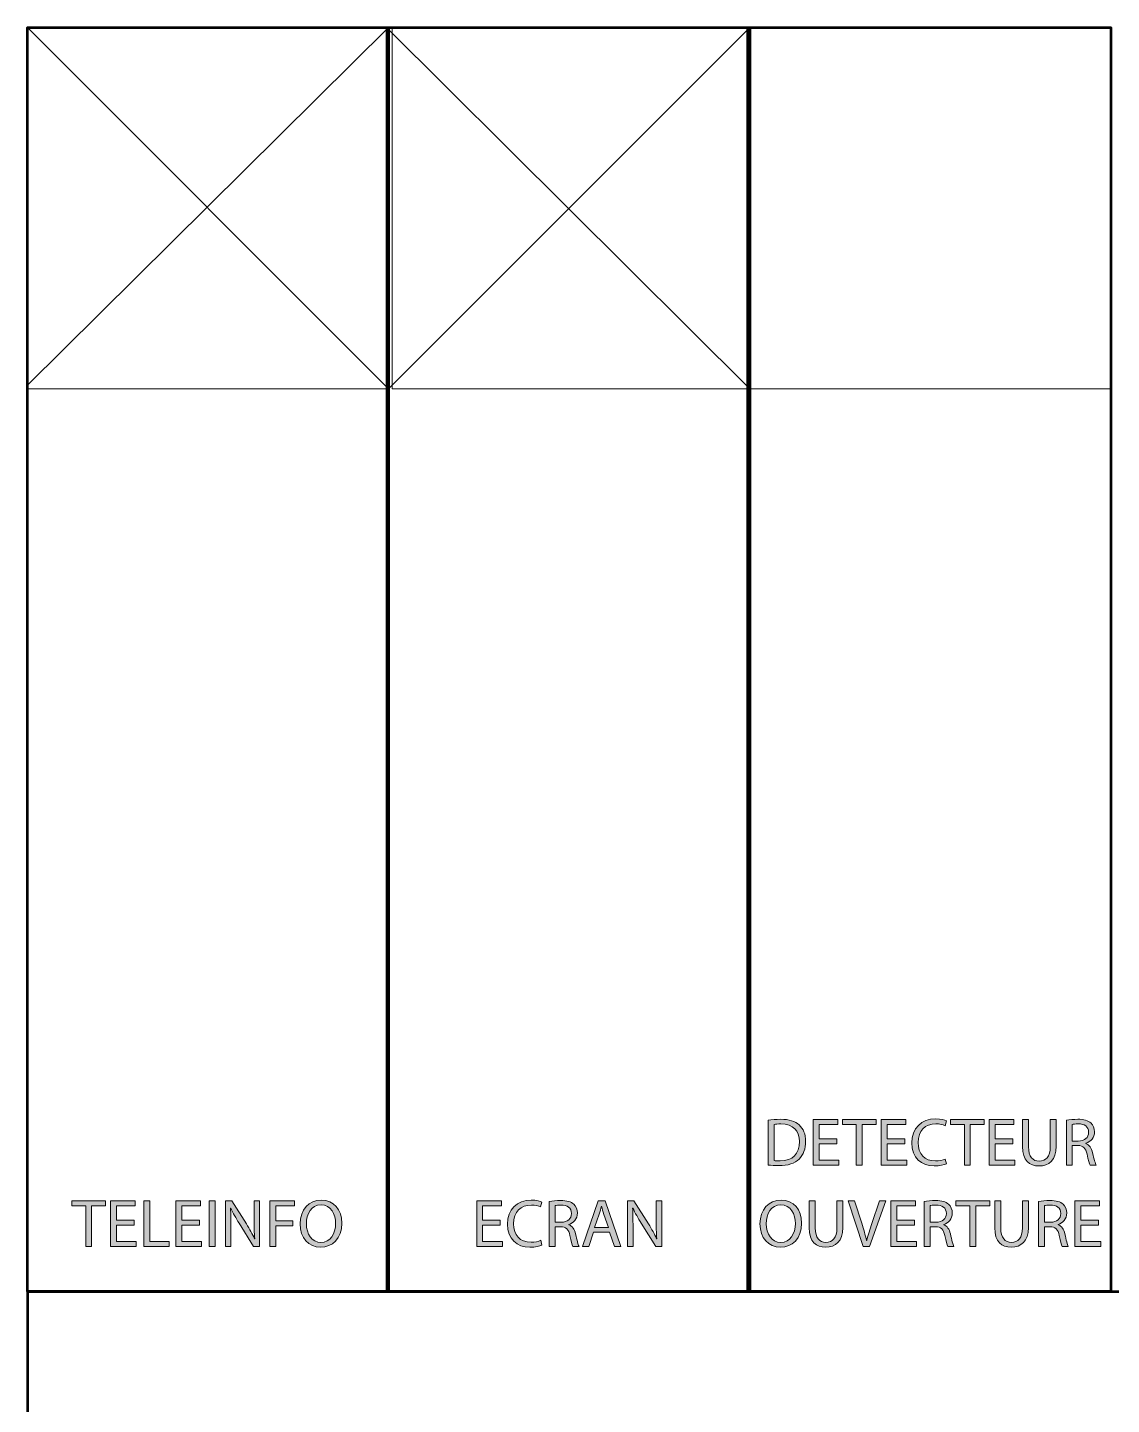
# Model space of a CAD drawing. Header units: inches. Extents: x 1 to 361, y -269 to -1.
# Drawn here: x 116 to 164, y -202 to -141 of the extents above; entities that cross this region are included whole.
import ezdxf

# ---------------------------------------------------------------- set-up
doc = ezdxf.new("R2010")
doc.units = ezdxf.units.IN
doc.header["$MEASUREMENT"] = 0
doc.linetypes.add('AI-Linetype-6', pattern=[8.427201, 4.213601, -4.213601])
doc.linetypes.add('AI-Linetype-7', pattern=[8.519487, 4.259743, -4.259743])
doc.layers.add('Layer 1', color=7, linetype='Continuous')

# ---------------------------------------------------------------- blocks, each defined once
blk = doc.blocks.new('block 19')
at = {"layer": 'Layer 1', "color": 7, "lineweight": 9}
blk.add_lwpolyline([(116, -143.116), (116, -140.999), (118.117, -140.999)], dxfattribs=at)
at = {"layer": 'Layer 1', "color": 7, "linetype": 'AI-Linetype-7', "lineweight": 9}
blk.add_lwpolyline([(122.377, -140.999), (341.753, -140.999)], dxfattribs=at)
at = {"layer": 'Layer 1', "color": 7, "linetype": 'AI-Linetype-6', "lineweight": 9}
blk.add_lwpolyline([(116, -252.67), (116, -145.223)], dxfattribs=at)
blk = doc.blocks.new('block 18')
at = {"layer": 'Layer 1'}
blk.add_blockref('block 19', (0, 0), dxfattribs=at)
blk = doc.blocks.new('block 21')
at = {"layer": 'Layer 1'}
h = blk.add_hatch(color=7, dxfattribs=at)
h.dxf.hatch_style = 2
edge = h.paths.add_edge_path()
edge.add_spline(control_points=[(148.814, -189.41), (148.973, -189.383), (149.162, -189.365), (149.369, -189.365), (149.743, -189.365), (150.01, -189.455), (150.187, -189.617), (150.37, -189.782), (150.475, -190.016), (150.475, -190.343), (150.475, -190.672), (150.37, -190.943), (150.184, -191.129), (149.992, -191.317), (149.68, -191.419), (149.288, -191.419), (149.099, -191.419), (148.946, -191.41), (148.814, -191.395), (148.814, -191.395), (148.814, -189.41), (148.814, -189.41)], knot_values=[0, 0, 0, 0, 1, 1, 1, 2, 2, 2, 3, 3, 3, 4, 4, 4, 5, 5, 5, 6, 6, 6, 7, 7, 7, 7], degree=3, periodic=1)
edge = h.paths.add_edge_path()
edge.add_spline(control_points=[(149.075, -191.197), (149.141, -191.206), (149.237, -191.209), (149.339, -191.209), (149.899, -191.209), (150.199, -190.898), (150.199, -190.352), (150.202, -189.875), (149.932, -189.572), (149.381, -189.572), (149.246, -189.572), (149.144, -189.584), (149.075, -189.599), (149.075, -189.599), (149.075, -191.197), (149.075, -191.197)], knot_values=[0, 0, 0, 0, 1, 1, 1, 2, 2, 2, 3, 3, 3, 4, 4, 4, 5, 5, 5, 5], degree=3, periodic=1)
h = blk.add_hatch(color=7, dxfattribs=at)
h.dxf.hatch_style = 2
h.paths.add_polyline_path([(151.854, -190.454), (151.072, -190.454), (151.072, -191.182), (151.947, -191.182), (151.947, -191.401), (150.808, -191.401), (150.808, -189.381), (151.902, -189.381), (151.902, -189.599), (151.072, -189.599), (151.072, -190.238), (151.854, -190.238)])
h = blk.add_hatch(color=7, dxfattribs=at)
h.dxf.hatch_style = 2
h.paths.add_polyline_path([(152.718, -189.602), (152.103, -189.602), (152.103, -189.381), (153.599, -189.381), (153.599, -189.602), (152.982, -189.602), (152.982, -191.401), (152.718, -191.401)])
h = blk.add_hatch(color=7, dxfattribs=at)
h.dxf.hatch_style = 2
h.paths.add_polyline_path([(154.868, -190.454), (154.085, -190.454), (154.085, -191.182), (154.961, -191.182), (154.961, -191.401), (153.821, -191.401), (153.821, -189.381), (154.916, -189.381), (154.916, -189.599), (154.085, -189.599), (154.085, -190.238), (154.868, -190.238)])
h = blk.add_hatch(color=7, dxfattribs=at)
h.dxf.hatch_style = 2
edge = h.paths.add_edge_path()
edge.add_spline(control_points=[(156.709, -191.338), (156.616, -191.386), (156.421, -191.434), (156.175, -191.434), (155.605, -191.434), (155.18, -191.074), (155.18, -190.409), (155.18, -189.773), (155.609, -189.347), (156.235, -189.347), (156.484, -189.347), (156.646, -189.401), (156.715, -189.437), (156.715, -189.437), (156.649, -189.65), (156.649, -189.65), (156.553, -189.602), (156.412, -189.566), (156.244, -189.566), (155.771, -189.566), (155.456, -189.869), (155.456, -190.4), (155.456, -190.898), (155.741, -191.212), (156.229, -191.212), (156.391, -191.212), (156.553, -191.18), (156.658, -191.129), (156.658, -191.129), (156.709, -191.338), (156.709, -191.338)], knot_values=[0, 0, 0, 0, 1, 1, 1, 2, 2, 2, 3, 3, 3, 4, 4, 4, 5, 5, 5, 6, 6, 6, 7, 7, 7, 8, 8, 8, 9, 9, 9, 10, 10, 10, 10], degree=3, periodic=1)
h = blk.add_hatch(color=7, dxfattribs=at)
h.dxf.hatch_style = 2
h.paths.add_polyline_path([(157.507, -189.602), (156.892, -189.602), (156.892, -189.381), (158.388, -189.381), (158.388, -189.602), (157.771, -189.602), (157.771, -191.401), (157.507, -191.401)])
h = blk.add_hatch(color=7, dxfattribs=at)
h.dxf.hatch_style = 2
h.paths.add_polyline_path([(159.657, -190.454), (158.874, -190.454), (158.874, -191.182), (159.75, -191.182), (159.75, -191.401), (158.61, -191.401), (158.61, -189.381), (159.705, -189.381), (159.705, -189.599), (158.874, -189.599), (158.874, -190.238), (159.657, -190.238)])
h = blk.add_hatch(color=7, dxfattribs=at)
h.dxf.hatch_style = 2
edge = h.paths.add_edge_path()
edge.add_spline(control_points=[(160.349, -189.381), (160.349, -189.381), (160.349, -190.58), (160.349, -190.58), (160.349, -191.029), (160.551, -191.222), (160.82, -191.222), (161.117, -191.222), (161.312, -191.023), (161.312, -190.58), (161.312, -190.58), (161.312, -189.381), (161.312, -189.381), (161.312, -189.381), (161.576, -189.381), (161.576, -189.381), (161.576, -189.381), (161.576, -190.561), (161.576, -190.561), (161.576, -191.182), (161.249, -191.434), (160.811, -191.434), (160.398, -191.434), (160.085, -191.2), (160.085, -190.57), (160.085, -190.57), (160.085, -189.381), (160.085, -189.381), (160.085, -189.381), (160.349, -189.381), (160.349, -189.381)], knot_values=[0, 0, 0, 0, 1, 1, 1, 2, 2, 2, 3, 3, 3, 4, 4, 4, 5, 5, 5, 6, 6, 6, 7, 7, 7, 8, 8, 8, 9, 9, 9, 10, 10, 10, 10], degree=3, periodic=1)
h = blk.add_hatch(color=7, dxfattribs=at)
h.dxf.hatch_style = 2
edge = h.paths.add_edge_path()
edge.add_spline(control_points=[(162.029, -189.407), (162.161, -189.383), (162.353, -189.365), (162.529, -189.365), (162.808, -189.365), (162.991, -189.419), (163.114, -189.53), (163.213, -189.62), (163.273, -189.758), (163.273, -189.917), (163.273, -190.181), (163.105, -190.358), (162.895, -190.43), (162.895, -190.43), (162.895, -190.439), (162.895, -190.439), (163.048, -190.493), (163.141, -190.637), (163.189, -190.847), (163.255, -191.129), (163.303, -191.323), (163.345, -191.401), (163.345, -191.401), (163.075, -191.401), (163.075, -191.401), (163.042, -191.341), (162.997, -191.171), (162.944, -190.918), (162.884, -190.64), (162.773, -190.535), (162.536, -190.526), (162.536, -190.526), (162.29, -190.526), (162.29, -190.526), (162.29, -190.526), (162.29, -191.401), (162.29, -191.401), (162.29, -191.401), (162.029, -191.401), (162.029, -191.401), (162.029, -191.401), (162.029, -189.407), (162.029, -189.407)], knot_values=[0, 0, 0, 0, 1, 1, 1, 2, 2, 2, 3, 3, 3, 4, 4, 4, 5, 5, 5, 6, 6, 6, 7, 7, 7, 8, 8, 8, 9, 9, 9, 10, 10, 10, 11, 11, 11, 12, 12, 12, 13, 13, 13, 14, 14, 14, 14], degree=3, periodic=1)
edge = h.paths.add_edge_path()
edge.add_spline(control_points=[(162.29, -190.328), (162.29, -190.328), (162.556, -190.328), (162.556, -190.328), (162.835, -190.328), (163.012, -190.175), (163.012, -189.944), (163.012, -189.683), (162.824, -189.569), (162.547, -189.569), (162.422, -189.569), (162.334, -189.578), (162.29, -189.59), (162.29, -189.59), (162.29, -190.328), (162.29, -190.328)], knot_values=[0, 0, 0, 0, 1, 1, 1, 2, 2, 2, 3, 3, 3, 4, 4, 4, 5, 5, 5, 5], degree=3, periodic=1)
h = blk.add_hatch(color=7, dxfattribs=at)
h.dxf.hatch_style = 2
edge = h.paths.add_edge_path()
edge.add_spline(control_points=[(150.298, -193.968), (150.298, -194.661), (149.875, -195.033), (149.36, -195.033), (148.823, -195.033), (148.451, -194.616), (148.451, -194.004), (148.451, -193.362), (148.847, -192.943), (149.386, -192.943), (149.941, -192.943), (150.298, -193.366), (150.298, -193.968)], knot_values=[0, 0, 0, 0, 1, 1, 1, 2, 2, 2, 3, 3, 3, 4, 4, 4, 4], degree=3, periodic=1)
edge = h.paths.add_edge_path()
edge.add_spline(control_points=[(148.727, -193.998), (148.727, -194.433), (148.961, -194.82), (149.375, -194.82), (149.788, -194.82), (150.022, -194.439), (150.022, -193.98), (150.022, -193.575), (149.812, -193.156), (149.377, -193.156), (148.943, -193.156), (148.727, -193.557), (148.727, -193.998)], knot_values=[0, 0, 0, 0, 1, 1, 1, 2, 2, 2, 3, 3, 3, 4, 4, 4, 4], degree=3, periodic=1)
h = blk.add_hatch(color=7, dxfattribs=at)
h.dxf.hatch_style = 2
edge = h.paths.add_edge_path()
edge.add_spline(control_points=[(150.898, -192.979), (150.898, -192.979), (150.898, -194.178), (150.898, -194.178), (150.898, -194.628), (151.099, -194.82), (151.369, -194.82), (151.665, -194.82), (151.86, -194.622), (151.86, -194.178), (151.86, -194.178), (151.86, -192.979), (151.86, -192.979), (151.86, -192.979), (152.124, -192.979), (152.124, -192.979), (152.124, -192.979), (152.124, -194.16), (152.124, -194.16), (152.124, -194.781), (151.797, -195.033), (151.36, -195.033), (150.946, -195.033), (150.634, -194.799), (150.634, -194.169), (150.634, -194.169), (150.634, -192.979), (150.634, -192.979), (150.634, -192.979), (150.898, -192.979), (150.898, -192.979)], knot_values=[0, 0, 0, 0, 1, 1, 1, 2, 2, 2, 3, 3, 3, 4, 4, 4, 5, 5, 5, 6, 6, 6, 7, 7, 7, 8, 8, 8, 9, 9, 9, 10, 10, 10, 10], degree=3, periodic=1)
h = blk.add_hatch(color=7, dxfattribs=at)
h.dxf.hatch_style = 2
edge = h.paths.add_edge_path()
edge.add_spline(control_points=[(153.021, -194.999), (153.021, -194.999), (152.358, -192.979), (152.358, -192.979), (152.358, -192.979), (152.643, -192.979), (152.643, -192.979), (152.643, -192.979), (152.958, -193.974), (152.958, -193.974), (153.042, -194.247), (153.117, -194.493), (153.174, -194.73), (153.174, -194.73), (153.18, -194.73), (153.18, -194.73), (153.237, -194.496), (153.318, -194.241), (153.411, -193.977), (153.411, -193.977), (153.752, -192.979), (153.752, -192.979), (153.752, -192.979), (154.031, -192.979), (154.031, -192.979), (154.031, -192.979), (153.309, -194.999), (153.309, -194.999), (153.309, -194.999), (153.021, -194.999), (153.021, -194.999)], knot_values=[0, 0, 0, 0, 1, 1, 1, 2, 2, 2, 3, 3, 3, 4, 4, 4, 5, 5, 5, 6, 6, 6, 7, 7, 7, 8, 8, 8, 9, 9, 9, 10, 10, 10, 10], degree=3, periodic=1)
h = blk.add_hatch(color=7, dxfattribs=at)
h.dxf.hatch_style = 2
h.paths.add_polyline_path([(155.294, -194.052), (154.511, -194.052), (154.511, -194.781), (155.387, -194.781), (155.387, -194.999), (154.247, -194.999), (154.247, -192.979), (155.342, -192.979), (155.342, -193.198), (154.511, -193.198), (154.511, -193.836), (155.294, -193.836)])
h = blk.add_hatch(color=7, dxfattribs=at)
h.dxf.hatch_style = 2
edge = h.paths.add_edge_path()
edge.add_spline(control_points=[(155.726, -193.006), (155.858, -192.982), (156.05, -192.964), (156.226, -192.964), (156.505, -192.964), (156.688, -193.018), (156.811, -193.129), (156.91, -193.219), (156.97, -193.357), (156.97, -193.515), (156.97, -193.779), (156.802, -193.956), (156.592, -194.028), (156.592, -194.028), (156.592, -194.037), (156.592, -194.037), (156.745, -194.091), (156.838, -194.235), (156.886, -194.445), (156.952, -194.727), (157, -194.922), (157.042, -194.999), (157.042, -194.999), (156.772, -194.999), (156.772, -194.999), (156.739, -194.94), (156.694, -194.769), (156.64, -194.517), (156.58, -194.238), (156.47, -194.133), (156.232, -194.124), (156.232, -194.124), (155.987, -194.124), (155.987, -194.124), (155.987, -194.124), (155.987, -194.999), (155.987, -194.999), (155.987, -194.999), (155.726, -194.999), (155.726, -194.999), (155.726, -194.999), (155.726, -193.006), (155.726, -193.006)], knot_values=[0, 0, 0, 0, 1, 1, 1, 2, 2, 2, 3, 3, 3, 4, 4, 4, 5, 5, 5, 6, 6, 6, 7, 7, 7, 8, 8, 8, 9, 9, 9, 10, 10, 10, 11, 11, 11, 12, 12, 12, 13, 13, 13, 14, 14, 14, 14], degree=3, periodic=1)
edge = h.paths.add_edge_path()
edge.add_spline(control_points=[(155.987, -193.926), (155.987, -193.926), (156.253, -193.926), (156.253, -193.926), (156.532, -193.926), (156.709, -193.773), (156.709, -193.543), (156.709, -193.282), (156.521, -193.168), (156.244, -193.168), (156.118, -193.168), (156.031, -193.177), (155.987, -193.189), (155.987, -193.189), (155.987, -193.926), (155.987, -193.926)], knot_values=[0, 0, 0, 0, 1, 1, 1, 2, 2, 2, 3, 3, 3, 4, 4, 4, 5, 5, 5, 5], degree=3, periodic=1)
h = blk.add_hatch(color=7, dxfattribs=at)
h.dxf.hatch_style = 2
h.paths.add_polyline_path([(157.75, -193.2), (157.135, -193.2), (157.135, -192.979), (158.631, -192.979), (158.631, -193.2), (158.014, -193.2), (158.014, -194.999), (157.75, -194.999)])
h = blk.add_hatch(color=7, dxfattribs=at)
h.dxf.hatch_style = 2
edge = h.paths.add_edge_path()
edge.add_spline(control_points=[(159.117, -192.979), (159.117, -192.979), (159.117, -194.178), (159.117, -194.178), (159.117, -194.628), (159.318, -194.82), (159.588, -194.82), (159.884, -194.82), (160.079, -194.622), (160.079, -194.178), (160.079, -194.178), (160.079, -192.979), (160.079, -192.979), (160.079, -192.979), (160.343, -192.979), (160.343, -192.979), (160.343, -192.979), (160.343, -194.16), (160.343, -194.16), (160.343, -194.781), (160.017, -195.033), (159.579, -195.033), (159.165, -195.033), (158.853, -194.799), (158.853, -194.169), (158.853, -194.169), (158.853, -192.979), (158.853, -192.979), (158.853, -192.979), (159.117, -192.979), (159.117, -192.979)], knot_values=[0, 0, 0, 0, 1, 1, 1, 2, 2, 2, 3, 3, 3, 4, 4, 4, 5, 5, 5, 6, 6, 6, 7, 7, 7, 8, 8, 8, 9, 9, 9, 10, 10, 10, 10], degree=3, periodic=1)
h = blk.add_hatch(color=7, dxfattribs=at)
h.dxf.hatch_style = 2
edge = h.paths.add_edge_path()
edge.add_spline(control_points=[(160.796, -193.006), (160.928, -192.982), (161.12, -192.964), (161.297, -192.964), (161.576, -192.964), (161.758, -193.018), (161.882, -193.129), (161.98, -193.219), (162.04, -193.357), (162.04, -193.515), (162.04, -193.779), (161.873, -193.956), (161.663, -194.028), (161.663, -194.028), (161.663, -194.037), (161.663, -194.037), (161.816, -194.091), (161.909, -194.235), (161.957, -194.445), (162.022, -194.727), (162.071, -194.922), (162.113, -194.999), (162.113, -194.999), (161.842, -194.999), (161.842, -194.999), (161.809, -194.94), (161.765, -194.769), (161.711, -194.517), (161.651, -194.238), (161.54, -194.133), (161.303, -194.124), (161.303, -194.124), (161.057, -194.124), (161.057, -194.124), (161.057, -194.124), (161.057, -194.999), (161.057, -194.999), (161.057, -194.999), (160.796, -194.999), (160.796, -194.999), (160.796, -194.999), (160.796, -193.006), (160.796, -193.006)], knot_values=[0, 0, 0, 0, 1, 1, 1, 2, 2, 2, 3, 3, 3, 4, 4, 4, 5, 5, 5, 6, 6, 6, 7, 7, 7, 8, 8, 8, 9, 9, 9, 10, 10, 10, 11, 11, 11, 12, 12, 12, 13, 13, 13, 14, 14, 14, 14], degree=3, periodic=1)
edge = h.paths.add_edge_path()
edge.add_spline(control_points=[(161.057, -193.926), (161.057, -193.926), (161.324, -193.926), (161.324, -193.926), (161.603, -193.926), (161.78, -193.773), (161.78, -193.543), (161.78, -193.282), (161.591, -193.168), (161.315, -193.168), (161.189, -193.168), (161.102, -193.177), (161.057, -193.189), (161.057, -193.189), (161.057, -193.926), (161.057, -193.926)], knot_values=[0, 0, 0, 0, 1, 1, 1, 2, 2, 2, 3, 3, 3, 4, 4, 4, 5, 5, 5, 5], degree=3, periodic=1)
h = blk.add_hatch(color=7, dxfattribs=at)
h.dxf.hatch_style = 2
h.paths.add_polyline_path([(163.453, -194.052), (162.67, -194.052), (162.67, -194.781), (163.546, -194.781), (163.546, -194.999), (162.406, -194.999), (162.406, -192.979), (163.501, -192.979), (163.501, -193.198), (162.67, -193.198), (162.67, -193.836), (163.453, -193.836)])
at = {"layer": 'Layer 1', "lineweight": 0}
for points in [[(151.854, -190.454), (151.072, -190.454), (151.072, -191.182), (151.947, -191.182), (151.947, -191.401), (150.808, -191.401), (150.808, -189.381), (151.902, -189.381), (151.902, -189.599), (151.072, -189.599), (151.072, -190.238), (151.854, -190.238), (151.854, -190.454)], [(152.718, -189.602), (152.103, -189.602), (152.103, -189.381), (153.599, -189.381), (153.599, -189.602), (152.982, -189.602), (152.982, -191.401), (152.718, -191.401), (152.718, -189.602)], [(154.868, -190.454), (154.085, -190.454), (154.085, -191.182), (154.961, -191.182), (154.961, -191.401), (153.821, -191.401), (153.821, -189.381), (154.916, -189.381), (154.916, -189.599), (154.085, -189.599), (154.085, -190.238), (154.868, -190.238), (154.868, -190.454)], [(157.507, -189.602), (156.892, -189.602), (156.892, -189.381), (158.388, -189.381), (158.388, -189.602), (157.771, -189.602), (157.771, -191.401), (157.507, -191.401), (157.507, -189.602)], [(159.657, -190.454), (158.874, -190.454), (158.874, -191.182), (159.75, -191.182), (159.75, -191.401), (158.61, -191.401), (158.61, -189.381), (159.705, -189.381), (159.705, -189.599), (158.874, -189.599), (158.874, -190.238), (159.657, -190.238), (159.657, -190.454)], [(155.294, -194.052), (154.511, -194.052), (154.511, -194.781), (155.387, -194.781), (155.387, -194.999), (154.247, -194.999), (154.247, -192.979), (155.342, -192.979), (155.342, -193.198), (154.511, -193.198), (154.511, -193.836), (155.294, -193.836), (155.294, -194.052)], [(157.75, -193.2), (157.135, -193.2), (157.135, -192.979), (158.631, -192.979), (158.631, -193.2), (158.014, -193.2), (158.014, -194.999), (157.75, -194.999), (157.75, -193.2)], [(163.453, -194.052), (162.67, -194.052), (162.67, -194.781), (163.546, -194.781), (163.546, -194.999), (162.406, -194.999), (162.406, -192.979), (163.501, -192.979), (163.501, -193.198), (162.67, -193.198), (162.67, -193.836), (163.453, -193.836), (163.453, -194.052)]]:
    blk.add_lwpolyline(points, dxfattribs=at)
for points, knots in [([(148.814, -189.41), (148.973, -189.383), (149.162, -189.365), (149.369, -189.365), (149.743, -189.365), (150.01, -189.455), (150.187, -189.617), (150.37, -189.782), (150.475, -190.016), (150.475, -190.343), (150.475, -190.672), (150.37, -190.943), (150.184, -191.129), (149.992, -191.317), (149.68, -191.419), (149.288, -191.419), (149.099, -191.419), (148.946, -191.41), (148.814, -191.395), (148.814, -191.395), (148.814, -189.41), (148.814, -189.41)], [0, 0, 0, 0, 1, 1, 1, 2, 2, 2, 3, 3, 3, 4, 4, 4, 5, 5, 5, 6, 6, 6, 7, 7, 7, 7]), ([(149.075, -191.197), (149.141, -191.206), (149.237, -191.209), (149.339, -191.209), (149.899, -191.209), (150.199, -190.898), (150.199, -190.352), (150.202, -189.875), (149.932, -189.572), (149.381, -189.572), (149.246, -189.572), (149.144, -189.584), (149.075, -189.599), (149.075, -189.599), (149.075, -191.197), (149.075, -191.197)], [0, 0, 0, 0, 1, 1, 1, 2, 2, 2, 3, 3, 3, 4, 4, 4, 5, 5, 5, 5]), ([(156.709, -191.338), (156.616, -191.386), (156.421, -191.434), (156.175, -191.434), (155.605, -191.434), (155.18, -191.074), (155.18, -190.409), (155.18, -189.773), (155.609, -189.347), (156.235, -189.347), (156.484, -189.347), (156.646, -189.401), (156.715, -189.437), (156.715, -189.437), (156.649, -189.65), (156.649, -189.65), (156.553, -189.602), (156.412, -189.566), (156.244, -189.566), (155.771, -189.566), (155.456, -189.869), (155.456, -190.4), (155.456, -190.898), (155.741, -191.212), (156.229, -191.212), (156.391, -191.212), (156.553, -191.18), (156.658, -191.129), (156.658, -191.129), (156.709, -191.338), (156.709, -191.338)], [0, 0, 0, 0, 1, 1, 1, 2, 2, 2, 3, 3, 3, 4, 4, 4, 5, 5, 5, 6, 6, 6, 7, 7, 7, 8, 8, 8, 9, 9, 9, 10, 10, 10, 10]), ([(160.349, -189.381), (160.349, -189.381), (160.349, -190.58), (160.349, -190.58), (160.349, -191.029), (160.551, -191.222), (160.82, -191.222), (161.117, -191.222), (161.312, -191.023), (161.312, -190.58), (161.312, -190.58), (161.312, -189.381), (161.312, -189.381), (161.312, -189.381), (161.576, -189.381), (161.576, -189.381), (161.576, -189.381), (161.576, -190.561), (161.576, -190.561), (161.576, -191.182), (161.249, -191.434), (160.811, -191.434), (160.398, -191.434), (160.085, -191.2), (160.085, -190.57), (160.085, -190.57), (160.085, -189.381), (160.085, -189.381), (160.085, -189.381), (160.349, -189.381), (160.349, -189.381)], [0, 0, 0, 0, 1, 1, 1, 2, 2, 2, 3, 3, 3, 4, 4, 4, 5, 5, 5, 6, 6, 6, 7, 7, 7, 8, 8, 8, 9, 9, 9, 10, 10, 10, 10]), ([(162.029, -189.407), (162.161, -189.383), (162.353, -189.365), (162.529, -189.365), (162.808, -189.365), (162.991, -189.419), (163.114, -189.53), (163.213, -189.62), (163.273, -189.758), (163.273, -189.917), (163.273, -190.181), (163.105, -190.358), (162.895, -190.43), (162.895, -190.43), (162.895, -190.439), (162.895, -190.439), (163.048, -190.493), (163.141, -190.637), (163.189, -190.847), (163.255, -191.129), (163.303, -191.323), (163.345, -191.401), (163.345, -191.401), (163.075, -191.401), (163.075, -191.401), (163.042, -191.341), (162.997, -191.171), (162.944, -190.918), (162.884, -190.64), (162.773, -190.535), (162.536, -190.526), (162.536, -190.526), (162.29, -190.526), (162.29, -190.526), (162.29, -190.526), (162.29, -191.401), (162.29, -191.401), (162.29, -191.401), (162.029, -191.401), (162.029, -191.401), (162.029, -191.401), (162.029, -189.407), (162.029, -189.407)], [0, 0, 0, 0, 1, 1, 1, 2, 2, 2, 3, 3, 3, 4, 4, 4, 5, 5, 5, 6, 6, 6, 7, 7, 7, 8, 8, 8, 9, 9, 9, 10, 10, 10, 11, 11, 11, 12, 12, 12, 13, 13, 13, 14, 14, 14, 14]), ([(162.29, -190.328), (162.29, -190.328), (162.556, -190.328), (162.556, -190.328), (162.835, -190.328), (163.012, -190.175), (163.012, -189.944), (163.012, -189.683), (162.824, -189.569), (162.547, -189.569), (162.422, -189.569), (162.334, -189.578), (162.29, -189.59), (162.29, -189.59), (162.29, -190.328), (162.29, -190.328)], [0, 0, 0, 0, 1, 1, 1, 2, 2, 2, 3, 3, 3, 4, 4, 4, 5, 5, 5, 5]), ([(150.298, -193.968), (150.298, -194.661), (149.875, -195.033), (149.36, -195.033), (148.823, -195.033), (148.451, -194.616), (148.451, -194.004), (148.451, -193.362), (148.847, -192.943), (149.386, -192.943), (149.941, -192.943), (150.298, -193.366), (150.298, -193.968)], [0, 0, 0, 0, 1, 1, 1, 2, 2, 2, 3, 3, 3, 4, 4, 4, 4]), ([(148.727, -193.998), (148.727, -194.433), (148.961, -194.82), (149.375, -194.82), (149.788, -194.82), (150.022, -194.439), (150.022, -193.98), (150.022, -193.575), (149.812, -193.156), (149.377, -193.156), (148.943, -193.156), (148.727, -193.557), (148.727, -193.998)], [0, 0, 0, 0, 1, 1, 1, 2, 2, 2, 3, 3, 3, 4, 4, 4, 4]), ([(150.898, -192.979), (150.898, -192.979), (150.898, -194.178), (150.898, -194.178), (150.898, -194.628), (151.099, -194.82), (151.369, -194.82), (151.665, -194.82), (151.86, -194.622), (151.86, -194.178), (151.86, -194.178), (151.86, -192.979), (151.86, -192.979), (151.86, -192.979), (152.124, -192.979), (152.124, -192.979), (152.124, -192.979), (152.124, -194.16), (152.124, -194.16), (152.124, -194.781), (151.797, -195.033), (151.36, -195.033), (150.946, -195.033), (150.634, -194.799), (150.634, -194.169), (150.634, -194.169), (150.634, -192.979), (150.634, -192.979), (150.634, -192.979), (150.898, -192.979), (150.898, -192.979)], [0, 0, 0, 0, 1, 1, 1, 2, 2, 2, 3, 3, 3, 4, 4, 4, 5, 5, 5, 6, 6, 6, 7, 7, 7, 8, 8, 8, 9, 9, 9, 10, 10, 10, 10]), ([(153.021, -194.999), (153.021, -194.999), (152.358, -192.979), (152.358, -192.979), (152.358, -192.979), (152.643, -192.979), (152.643, -192.979), (152.643, -192.979), (152.958, -193.974), (152.958, -193.974), (153.042, -194.247), (153.117, -194.493), (153.174, -194.73), (153.174, -194.73), (153.18, -194.73), (153.18, -194.73), (153.237, -194.496), (153.318, -194.241), (153.411, -193.977), (153.411, -193.977), (153.752, -192.979), (153.752, -192.979), (153.752, -192.979), (154.031, -192.979), (154.031, -192.979), (154.031, -192.979), (153.309, -194.999), (153.309, -194.999), (153.309, -194.999), (153.021, -194.999), (153.021, -194.999)], [0, 0, 0, 0, 1, 1, 1, 2, 2, 2, 3, 3, 3, 4, 4, 4, 5, 5, 5, 6, 6, 6, 7, 7, 7, 8, 8, 8, 9, 9, 9, 10, 10, 10, 10]), ([(155.726, -193.006), (155.858, -192.982), (156.05, -192.964), (156.226, -192.964), (156.505, -192.964), (156.688, -193.018), (156.811, -193.129), (156.91, -193.219), (156.97, -193.357), (156.97, -193.515), (156.97, -193.779), (156.802, -193.956), (156.592, -194.028), (156.592, -194.028), (156.592, -194.037), (156.592, -194.037), (156.745, -194.091), (156.838, -194.235), (156.886, -194.445), (156.952, -194.727), (157, -194.922), (157.042, -194.999), (157.042, -194.999), (156.772, -194.999), (156.772, -194.999), (156.739, -194.94), (156.694, -194.769), (156.64, -194.517), (156.58, -194.238), (156.47, -194.133), (156.232, -194.124), (156.232, -194.124), (155.987, -194.124), (155.987, -194.124), (155.987, -194.124), (155.987, -194.999), (155.987, -194.999), (155.987, -194.999), (155.726, -194.999), (155.726, -194.999), (155.726, -194.999), (155.726, -193.006), (155.726, -193.006)], [0, 0, 0, 0, 1, 1, 1, 2, 2, 2, 3, 3, 3, 4, 4, 4, 5, 5, 5, 6, 6, 6, 7, 7, 7, 8, 8, 8, 9, 9, 9, 10, 10, 10, 11, 11, 11, 12, 12, 12, 13, 13, 13, 14, 14, 14, 14]), ([(155.987, -193.926), (155.987, -193.926), (156.253, -193.926), (156.253, -193.926), (156.532, -193.926), (156.709, -193.773), (156.709, -193.543), (156.709, -193.282), (156.521, -193.168), (156.244, -193.168), (156.118, -193.168), (156.031, -193.177), (155.987, -193.189), (155.987, -193.189), (155.987, -193.926), (155.987, -193.926)], [0, 0, 0, 0, 1, 1, 1, 2, 2, 2, 3, 3, 3, 4, 4, 4, 5, 5, 5, 5]), ([(159.117, -192.979), (159.117, -192.979), (159.117, -194.178), (159.117, -194.178), (159.117, -194.628), (159.318, -194.82), (159.588, -194.82), (159.884, -194.82), (160.079, -194.622), (160.079, -194.178), (160.079, -194.178), (160.079, -192.979), (160.079, -192.979), (160.079, -192.979), (160.343, -192.979), (160.343, -192.979), (160.343, -192.979), (160.343, -194.16), (160.343, -194.16), (160.343, -194.781), (160.017, -195.033), (159.579, -195.033), (159.165, -195.033), (158.853, -194.799), (158.853, -194.169), (158.853, -194.169), (158.853, -192.979), (158.853, -192.979), (158.853, -192.979), (159.117, -192.979), (159.117, -192.979)], [0, 0, 0, 0, 1, 1, 1, 2, 2, 2, 3, 3, 3, 4, 4, 4, 5, 5, 5, 6, 6, 6, 7, 7, 7, 8, 8, 8, 9, 9, 9, 10, 10, 10, 10]), ([(160.796, -193.006), (160.928, -192.982), (161.12, -192.964), (161.297, -192.964), (161.576, -192.964), (161.758, -193.018), (161.882, -193.129), (161.98, -193.219), (162.04, -193.357), (162.04, -193.515), (162.04, -193.779), (161.873, -193.956), (161.663, -194.028), (161.663, -194.028), (161.663, -194.037), (161.663, -194.037), (161.816, -194.091), (161.909, -194.235), (161.957, -194.445), (162.022, -194.727), (162.071, -194.922), (162.113, -194.999), (162.113, -194.999), (161.842, -194.999), (161.842, -194.999), (161.809, -194.94), (161.765, -194.769), (161.711, -194.517), (161.651, -194.238), (161.54, -194.133), (161.303, -194.124), (161.303, -194.124), (161.057, -194.124), (161.057, -194.124), (161.057, -194.124), (161.057, -194.999), (161.057, -194.999), (161.057, -194.999), (160.796, -194.999), (160.796, -194.999), (160.796, -194.999), (160.796, -193.006), (160.796, -193.006)], [0, 0, 0, 0, 1, 1, 1, 2, 2, 2, 3, 3, 3, 4, 4, 4, 5, 5, 5, 6, 6, 6, 7, 7, 7, 8, 8, 8, 9, 9, 9, 10, 10, 10, 11, 11, 11, 12, 12, 12, 13, 13, 13, 14, 14, 14, 14]), ([(161.057, -193.926), (161.057, -193.926), (161.324, -193.926), (161.324, -193.926), (161.603, -193.926), (161.78, -193.773), (161.78, -193.543), (161.78, -193.282), (161.591, -193.168), (161.315, -193.168), (161.189, -193.168), (161.102, -193.177), (161.057, -193.189), (161.057, -193.189), (161.057, -193.926), (161.057, -193.926)], [0, 0, 0, 0, 1, 1, 1, 2, 2, 2, 3, 3, 3, 4, 4, 4, 5, 5, 5, 5])]:
    blk.add_open_spline(points, degree=3, knots=knots, dxfattribs=at)
blk = doc.blocks.new('block 22')
at = {"layer": 'Layer 1'}
h = blk.add_hatch(color=7, dxfattribs=at)
h.dxf.hatch_style = 2
h.paths.add_polyline_path([(118.576, -193.2), (117.961, -193.2), (117.961, -192.979), (119.457, -192.979), (119.457, -193.2), (118.839, -193.2), (118.839, -194.999), (118.576, -194.999)])
h = blk.add_hatch(color=7, dxfattribs=at)
h.dxf.hatch_style = 2
h.paths.add_polyline_path([(120.725, -194.052), (119.943, -194.052), (119.943, -194.781), (120.818, -194.781), (120.818, -194.999), (119.679, -194.999), (119.679, -192.979), (120.774, -192.979), (120.774, -193.198), (119.943, -193.198), (119.943, -193.836), (120.725, -193.836)])
h = blk.add_hatch(color=7, dxfattribs=at)
h.dxf.hatch_style = 2
h.paths.add_polyline_path([(121.154, -192.979), (121.418, -192.979), (121.418, -194.781), (122.282, -194.781), (122.282, -194.999), (121.154, -194.999)])
h = blk.add_hatch(color=7, dxfattribs=at)
h.dxf.hatch_style = 2
h.paths.add_polyline_path([(123.616, -194.052), (122.834, -194.052), (122.834, -194.781), (123.709, -194.781), (123.709, -194.999), (122.57, -194.999), (122.57, -192.979), (123.664, -192.979), (123.664, -193.198), (122.834, -193.198), (122.834, -193.836), (123.616, -193.836)])
h = blk.add_hatch(color=7, dxfattribs=at)
h.dxf.hatch_style = 2
h.paths.add_polyline_path([(124.309, -192.979), (124.309, -194.999), (124.045, -194.999), (124.045, -192.979)])
h = blk.add_hatch(color=7, dxfattribs=at)
h.dxf.hatch_style = 2
edge = h.paths.add_edge_path()
edge.add_spline(control_points=[(124.765, -194.999), (124.765, -194.999), (124.765, -192.979), (124.765, -192.979), (124.765, -192.979), (125.052, -192.979), (125.052, -192.979), (125.052, -192.979), (125.697, -194.001), (125.697, -194.001), (125.844, -194.238), (125.964, -194.451), (126.057, -194.658), (126.057, -194.658), (126.066, -194.655), (126.066, -194.655), (126.042, -194.385), (126.036, -194.139), (126.036, -193.824), (126.036, -193.824), (126.036, -192.979), (126.036, -192.979), (126.036, -192.979), (126.282, -192.979), (126.282, -192.979), (126.282, -192.979), (126.282, -194.999), (126.282, -194.999), (126.282, -194.999), (126.018, -194.999), (126.018, -194.999), (126.018, -194.999), (125.376, -193.974), (125.376, -193.974), (125.235, -193.75), (125.1, -193.518), (125.002, -193.3), (125.002, -193.3), (124.993, -193.302), (124.993, -193.302), (125.008, -193.557), (125.01, -193.801), (125.01, -194.136), (125.01, -194.136), (125.01, -194.999), (125.01, -194.999), (125.01, -194.999), (124.765, -194.999), (124.765, -194.999)], knot_values=[0, 0, 0, 0, 1, 1, 1, 2, 2, 2, 3, 3, 3, 4, 4, 4, 5, 5, 5, 6, 6, 6, 7, 7, 7, 8, 8, 8, 9, 9, 9, 10, 10, 10, 11, 11, 11, 12, 12, 12, 13, 13, 13, 14, 14, 14, 15, 15, 15, 16, 16, 16, 16], degree=3, periodic=1)
h = blk.add_hatch(color=7, dxfattribs=at)
h.dxf.hatch_style = 2
h.paths.add_polyline_path([(126.735, -192.979), (127.823, -192.979), (127.823, -193.198), (126.998, -193.198), (126.998, -193.869), (127.76, -193.869), (127.76, -194.085), (126.998, -194.085), (126.998, -194.999), (126.735, -194.999)])
h = blk.add_hatch(color=7, dxfattribs=at)
h.dxf.hatch_style = 2
edge = h.paths.add_edge_path()
edge.add_spline(control_points=[(129.925, -193.968), (129.925, -194.661), (129.502, -195.033), (128.987, -195.033), (128.45, -195.033), (128.078, -194.616), (128.078, -194.004), (128.078, -193.362), (128.474, -192.943), (129.013, -192.943), (129.568, -192.943), (129.925, -193.366), (129.925, -193.968)], knot_values=[0, 0, 0, 0, 1, 1, 1, 2, 2, 2, 3, 3, 3, 4, 4, 4, 4], degree=3, periodic=1)
edge = h.paths.add_edge_path()
edge.add_spline(control_points=[(128.354, -193.998), (128.354, -194.433), (128.588, -194.82), (129.002, -194.82), (129.415, -194.82), (129.649, -194.439), (129.649, -193.98), (129.649, -193.575), (129.439, -193.156), (129.005, -193.156), (128.57, -193.156), (128.354, -193.557), (128.354, -193.998)], knot_values=[0, 0, 0, 0, 1, 1, 1, 2, 2, 2, 3, 3, 3, 4, 4, 4, 4], degree=3, periodic=1)
at = {"layer": 'Layer 1', "lineweight": 0}
for points in [[(118.576, -193.2), (117.961, -193.2), (117.961, -192.979), (119.457, -192.979), (119.457, -193.2), (118.839, -193.2), (118.839, -194.999), (118.576, -194.999), (118.576, -193.2)], [(120.725, -194.052), (119.943, -194.052), (119.943, -194.781), (120.818, -194.781), (120.818, -194.999), (119.679, -194.999), (119.679, -192.979), (120.774, -192.979), (120.774, -193.198), (119.943, -193.198), (119.943, -193.836), (120.725, -193.836), (120.725, -194.052)], [(121.154, -192.979), (121.418, -192.979), (121.418, -194.781), (122.282, -194.781), (122.282, -194.999), (121.154, -194.999), (121.154, -192.979)], [(123.616, -194.052), (122.834, -194.052), (122.834, -194.781), (123.709, -194.781), (123.709, -194.999), (122.57, -194.999), (122.57, -192.979), (123.664, -192.979), (123.664, -193.198), (122.834, -193.198), (122.834, -193.836), (123.616, -193.836), (123.616, -194.052)], [(124.309, -192.979), (124.309, -194.999), (124.045, -194.999), (124.045, -192.979), (124.309, -192.979)], [(126.735, -192.979), (127.823, -192.979), (127.823, -193.198), (126.998, -193.198), (126.998, -193.869), (127.76, -193.869), (127.76, -194.085), (126.998, -194.085), (126.998, -194.999), (126.735, -194.999), (126.735, -192.979)]]:
    blk.add_lwpolyline(points, dxfattribs=at)
for points, knots in [([(124.765, -194.999), (124.765, -194.999), (124.765, -192.979), (124.765, -192.979), (124.765, -192.979), (125.052, -192.979), (125.052, -192.979), (125.052, -192.979), (125.697, -194.001), (125.697, -194.001), (125.844, -194.238), (125.964, -194.451), (126.057, -194.658), (126.057, -194.658), (126.066, -194.655), (126.066, -194.655), (126.042, -194.385), (126.036, -194.139), (126.036, -193.824), (126.036, -193.824), (126.036, -192.979), (126.036, -192.979), (126.036, -192.979), (126.282, -192.979), (126.282, -192.979), (126.282, -192.979), (126.282, -194.999), (126.282, -194.999), (126.282, -194.999), (126.018, -194.999), (126.018, -194.999), (126.018, -194.999), (125.376, -193.974), (125.376, -193.974), (125.235, -193.75), (125.1, -193.518), (125.002, -193.3), (125.002, -193.3), (124.993, -193.302), (124.993, -193.302), (125.008, -193.557), (125.01, -193.801), (125.01, -194.136), (125.01, -194.136), (125.01, -194.999), (125.01, -194.999), (125.01, -194.999), (124.765, -194.999), (124.765, -194.999)], [0, 0, 0, 0, 1, 1, 1, 2, 2, 2, 3, 3, 3, 4, 4, 4, 5, 5, 5, 6, 6, 6, 7, 7, 7, 8, 8, 8, 9, 9, 9, 10, 10, 10, 11, 11, 11, 12, 12, 12, 13, 13, 13, 14, 14, 14, 15, 15, 15, 16, 16, 16, 16]), ([(129.925, -193.968), (129.925, -194.661), (129.502, -195.033), (128.987, -195.033), (128.45, -195.033), (128.078, -194.616), (128.078, -194.004), (128.078, -193.362), (128.474, -192.943), (129.013, -192.943), (129.568, -192.943), (129.925, -193.366), (129.925, -193.968)], [0, 0, 0, 0, 1, 1, 1, 2, 2, 2, 3, 3, 3, 4, 4, 4, 4]), ([(128.354, -193.998), (128.354, -194.433), (128.588, -194.82), (129.002, -194.82), (129.415, -194.82), (129.649, -194.439), (129.649, -193.98), (129.649, -193.575), (129.439, -193.156), (129.005, -193.156), (128.57, -193.156), (128.354, -193.557), (128.354, -193.998)], [0, 0, 0, 0, 1, 1, 1, 2, 2, 2, 3, 3, 3, 4, 4, 4, 4])]:
    blk.add_open_spline(points, degree=3, knots=knots, dxfattribs=at)
blk = doc.blocks.new('block 34')
at = {"layer": 'Layer 1'}
h = blk.add_hatch(color=7, dxfattribs=at)
h.dxf.hatch_style = 2
h.paths.add_polyline_path([(136.946, -194.052), (136.163, -194.052), (136.163, -194.781), (137.039, -194.781), (137.039, -194.999), (135.899, -194.999), (135.899, -192.979), (136.994, -192.979), (136.994, -193.198), (136.163, -193.198), (136.163, -193.836), (136.946, -193.836)])
h = blk.add_hatch(color=7, dxfattribs=at)
h.dxf.hatch_style = 2
edge = h.paths.add_edge_path()
edge.add_spline(control_points=[(138.787, -194.937), (138.694, -194.985), (138.499, -195.033), (138.253, -195.033), (137.683, -195.033), (137.258, -194.673), (137.258, -194.007), (137.258, -193.371), (137.687, -192.946), (138.313, -192.946), (138.562, -192.946), (138.724, -193), (138.793, -193.036), (138.793, -193.036), (138.727, -193.249), (138.727, -193.249), (138.631, -193.2), (138.49, -193.165), (138.322, -193.165), (137.848, -193.165), (137.534, -193.467), (137.534, -193.998), (137.534, -194.496), (137.818, -194.811), (138.307, -194.811), (138.469, -194.811), (138.631, -194.778), (138.736, -194.727), (138.736, -194.727), (138.787, -194.937), (138.787, -194.937)], knot_values=[0, 0, 0, 0, 1, 1, 1, 2, 2, 2, 3, 3, 3, 4, 4, 4, 5, 5, 5, 6, 6, 6, 7, 7, 7, 8, 8, 8, 9, 9, 9, 10, 10, 10, 10], degree=3, periodic=1)
h = blk.add_hatch(color=7, dxfattribs=at)
h.dxf.hatch_style = 2
edge = h.paths.add_edge_path()
edge.add_spline(control_points=[(139.117, -193.006), (139.249, -192.982), (139.441, -192.964), (139.617, -192.964), (139.896, -192.964), (140.079, -193.018), (140.202, -193.129), (140.301, -193.219), (140.361, -193.357), (140.361, -193.515), (140.361, -193.779), (140.193, -193.956), (139.983, -194.028), (139.983, -194.028), (139.983, -194.037), (139.983, -194.037), (140.136, -194.091), (140.229, -194.235), (140.277, -194.445), (140.343, -194.727), (140.391, -194.922), (140.433, -194.999), (140.433, -194.999), (140.163, -194.999), (140.163, -194.999), (140.13, -194.94), (140.085, -194.769), (140.031, -194.517), (139.971, -194.238), (139.86, -194.133), (139.624, -194.124), (139.624, -194.124), (139.378, -194.124), (139.378, -194.124), (139.378, -194.124), (139.378, -194.999), (139.378, -194.999), (139.378, -194.999), (139.117, -194.999), (139.117, -194.999), (139.117, -194.999), (139.117, -193.006), (139.117, -193.006)], knot_values=[0, 0, 0, 0, 1, 1, 1, 2, 2, 2, 3, 3, 3, 4, 4, 4, 5, 5, 5, 6, 6, 6, 7, 7, 7, 8, 8, 8, 9, 9, 9, 10, 10, 10, 11, 11, 11, 12, 12, 12, 13, 13, 13, 14, 14, 14, 14], degree=3, periodic=1)
edge = h.paths.add_edge_path()
edge.add_spline(control_points=[(139.378, -193.926), (139.378, -193.926), (139.644, -193.926), (139.644, -193.926), (139.923, -193.926), (140.1, -193.773), (140.1, -193.543), (140.1, -193.282), (139.911, -193.168), (139.635, -193.168), (139.509, -193.168), (139.422, -193.177), (139.378, -193.189), (139.378, -193.189), (139.378, -193.926), (139.378, -193.926)], knot_values=[0, 0, 0, 0, 1, 1, 1, 2, 2, 2, 3, 3, 3, 4, 4, 4, 5, 5, 5, 5], degree=3, periodic=1)
h = blk.add_hatch(color=7, dxfattribs=at)
h.dxf.hatch_style = 2
h.paths.add_polyline_path([(141.072, -194.364), (140.862, -194.999), (140.592, -194.999), (141.282, -192.979), (141.593, -192.979), (142.283, -194.999), (142.004, -194.999), (141.788, -194.364)])
edge = h.paths.add_edge_path()
edge.add_spline(control_points=[(141.737, -194.16), (141.737, -194.16), (141.536, -193.578), (141.536, -193.578), (141.491, -193.446), (141.461, -193.327), (141.432, -193.209), (141.432, -193.209), (141.425, -193.209), (141.425, -193.209), (141.396, -193.327), (141.366, -193.453), (141.324, -193.575), (141.324, -193.575), (141.126, -194.16), (141.126, -194.16), (141.126, -194.16), (141.737, -194.16), (141.737, -194.16)], knot_values=[0, 0, 0, 0, 1, 1, 1, 2, 2, 2, 3, 3, 3, 4, 4, 4, 5, 5, 5, 6, 6, 6, 6], degree=3, periodic=1)
h = blk.add_hatch(color=7, dxfattribs=at)
h.dxf.hatch_style = 2
edge = h.paths.add_edge_path()
edge.add_spline(control_points=[(142.58, -194.999), (142.58, -194.999), (142.58, -192.979), (142.58, -192.979), (142.58, -192.979), (142.868, -192.979), (142.868, -192.979), (142.868, -192.979), (143.513, -194.001), (143.513, -194.001), (143.659, -194.238), (143.779, -194.451), (143.872, -194.658), (143.872, -194.658), (143.881, -194.655), (143.881, -194.655), (143.857, -194.385), (143.851, -194.139), (143.851, -193.824), (143.851, -193.824), (143.851, -192.979), (143.851, -192.979), (143.851, -192.979), (144.097, -192.979), (144.097, -192.979), (144.097, -192.979), (144.097, -194.999), (144.097, -194.999), (144.097, -194.999), (143.833, -194.999), (143.833, -194.999), (143.833, -194.999), (143.192, -193.974), (143.192, -193.974), (143.051, -193.75), (142.916, -193.518), (142.817, -193.3), (142.817, -193.3), (142.808, -193.302), (142.808, -193.302), (142.823, -193.557), (142.826, -193.801), (142.826, -194.136), (142.826, -194.136), (142.826, -194.999), (142.826, -194.999), (142.826, -194.999), (142.58, -194.999), (142.58, -194.999)], knot_values=[0, 0, 0, 0, 1, 1, 1, 2, 2, 2, 3, 3, 3, 4, 4, 4, 5, 5, 5, 6, 6, 6, 7, 7, 7, 8, 8, 8, 9, 9, 9, 10, 10, 10, 11, 11, 11, 12, 12, 12, 13, 13, 13, 14, 14, 14, 15, 15, 15, 16, 16, 16, 16], degree=3, periodic=1)
at = {"layer": 'Layer 1', "lineweight": 0}
for points in [[(136.946, -194.052), (136.163, -194.052), (136.163, -194.781), (137.039, -194.781), (137.039, -194.999), (135.899, -194.999), (135.899, -192.979), (136.994, -192.979), (136.994, -193.198), (136.163, -193.198), (136.163, -193.836), (136.946, -193.836), (136.946, -194.052)], [(141.072, -194.364), (140.862, -194.999), (140.592, -194.999), (141.282, -192.979), (141.593, -192.979), (142.283, -194.999), (142.004, -194.999), (141.788, -194.364), (141.072, -194.364)]]:
    blk.add_lwpolyline(points, dxfattribs=at)
for points, knots in [([(138.787, -194.937), (138.694, -194.985), (138.499, -195.033), (138.253, -195.033), (137.683, -195.033), (137.258, -194.673), (137.258, -194.007), (137.258, -193.371), (137.687, -192.946), (138.313, -192.946), (138.562, -192.946), (138.724, -193), (138.793, -193.036), (138.793, -193.036), (138.727, -193.249), (138.727, -193.249), (138.631, -193.2), (138.49, -193.165), (138.322, -193.165), (137.848, -193.165), (137.534, -193.467), (137.534, -193.998), (137.534, -194.496), (137.818, -194.811), (138.307, -194.811), (138.469, -194.811), (138.631, -194.778), (138.736, -194.727), (138.736, -194.727), (138.787, -194.937), (138.787, -194.937)], [0, 0, 0, 0, 1, 1, 1, 2, 2, 2, 3, 3, 3, 4, 4, 4, 5, 5, 5, 6, 6, 6, 7, 7, 7, 8, 8, 8, 9, 9, 9, 10, 10, 10, 10]), ([(139.117, -193.006), (139.249, -192.982), (139.441, -192.964), (139.617, -192.964), (139.896, -192.964), (140.079, -193.018), (140.202, -193.129), (140.301, -193.219), (140.361, -193.357), (140.361, -193.515), (140.361, -193.779), (140.193, -193.956), (139.983, -194.028), (139.983, -194.028), (139.983, -194.037), (139.983, -194.037), (140.136, -194.091), (140.229, -194.235), (140.277, -194.445), (140.343, -194.727), (140.391, -194.922), (140.433, -194.999), (140.433, -194.999), (140.163, -194.999), (140.163, -194.999), (140.13, -194.94), (140.085, -194.769), (140.031, -194.517), (139.971, -194.238), (139.86, -194.133), (139.624, -194.124), (139.624, -194.124), (139.378, -194.124), (139.378, -194.124), (139.378, -194.124), (139.378, -194.999), (139.378, -194.999), (139.378, -194.999), (139.117, -194.999), (139.117, -194.999), (139.117, -194.999), (139.117, -193.006), (139.117, -193.006)], [0, 0, 0, 0, 1, 1, 1, 2, 2, 2, 3, 3, 3, 4, 4, 4, 5, 5, 5, 6, 6, 6, 7, 7, 7, 8, 8, 8, 9, 9, 9, 10, 10, 10, 11, 11, 11, 12, 12, 12, 13, 13, 13, 14, 14, 14, 14]), ([(139.378, -193.926), (139.378, -193.926), (139.644, -193.926), (139.644, -193.926), (139.923, -193.926), (140.1, -193.773), (140.1, -193.543), (140.1, -193.282), (139.911, -193.168), (139.635, -193.168), (139.509, -193.168), (139.422, -193.177), (139.378, -193.189), (139.378, -193.189), (139.378, -193.926), (139.378, -193.926)], [0, 0, 0, 0, 1, 1, 1, 2, 2, 2, 3, 3, 3, 4, 4, 4, 5, 5, 5, 5]), ([(141.737, -194.16), (141.737, -194.16), (141.536, -193.578), (141.536, -193.578), (141.491, -193.446), (141.461, -193.327), (141.432, -193.209), (141.432, -193.209), (141.425, -193.209), (141.425, -193.209), (141.396, -193.327), (141.366, -193.453), (141.324, -193.575), (141.324, -193.575), (141.126, -194.16), (141.126, -194.16), (141.126, -194.16), (141.737, -194.16), (141.737, -194.16)], [0, 0, 0, 0, 1, 1, 1, 2, 2, 2, 3, 3, 3, 4, 4, 4, 5, 5, 5, 6, 6, 6, 6]), ([(142.58, -194.999), (142.58, -194.999), (142.58, -192.979), (142.58, -192.979), (142.58, -192.979), (142.868, -192.979), (142.868, -192.979), (142.868, -192.979), (143.513, -194.001), (143.513, -194.001), (143.659, -194.238), (143.779, -194.451), (143.872, -194.658), (143.872, -194.658), (143.881, -194.655), (143.881, -194.655), (143.857, -194.385), (143.851, -194.139), (143.851, -193.824), (143.851, -193.824), (143.851, -192.979), (143.851, -192.979), (143.851, -192.979), (144.097, -192.979), (144.097, -192.979), (144.097, -192.979), (144.097, -194.999), (144.097, -194.999), (144.097, -194.999), (143.833, -194.999), (143.833, -194.999), (143.833, -194.999), (143.192, -193.974), (143.192, -193.974), (143.051, -193.75), (142.916, -193.518), (142.817, -193.3), (142.817, -193.3), (142.808, -193.302), (142.808, -193.302), (142.823, -193.557), (142.826, -193.801), (142.826, -194.136), (142.826, -194.136), (142.826, -194.999), (142.826, -194.999), (142.826, -194.999), (142.58, -194.999), (142.58, -194.999)], [0, 0, 0, 0, 1, 1, 1, 2, 2, 2, 3, 3, 3, 4, 4, 4, 5, 5, 5, 6, 6, 6, 7, 7, 7, 8, 8, 8, 9, 9, 9, 10, 10, 10, 11, 11, 11, 12, 12, 12, 13, 13, 13, 14, 14, 14, 15, 15, 15, 16, 16, 16, 16])]:
    blk.add_open_spline(points, degree=3, knots=knots, dxfattribs=at)
blk = doc.blocks.new('block 20')
at = {"layer": 'Layer 1', "color": 7, "lineweight": 53}
for points in [[(132, -197), (116, -197), (116, -141), (132, -141), (132, -197)], [(148, -197), (131.934, -197), (131.934, -141), (148, -141), (148, -197)], [(164, -197), (147.91, -197), (147.91, -141), (164, -141), (164, -197)], [(116.019, -197), (195.947, -197), (195.947, -252.999), (116.019, -252.999), (116.019, -197)]]:
    blk.add_lwpolyline(points, dxfattribs=at)
at = {"layer": 'Layer 1', "color": 7, "lineweight": 18}
for points in [[(132, -157), (116, -157), (116, -141), (132, -141), (132, -157)], [(116, -141), (132, -157)], [(116, -156.85), (132, -141)], [(131.898, -141), (148, -157)], [(132, -157), (148, -141)], [(148, -157), (132.148, -157), (132.148, -141), (148, -141), (148, -157)], [(164, -157), (148.035, -157), (148.035, -141), (164, -141), (164, -157)]]:
    blk.add_lwpolyline(points, dxfattribs=at)
at = {"layer": 'Layer 1'}
for name in ['block 21', 'block 22', 'block 34']:
    blk.add_blockref(name, (0, 0), dxfattribs=at)
blk = doc.blocks.new('block 17')
at = {"layer": 'Layer 1'}
for name in ['block 18', 'block 20']:
    blk.add_blockref(name, (0, 0), dxfattribs=at)

msp = doc.modelspace()

# ---------------------------------------------------------------- block references
at = {"layer": 'Layer 1'}
msp.add_blockref('block 17', (0, 0), dxfattribs=at)

doc.saveas('drawing.dxf')
